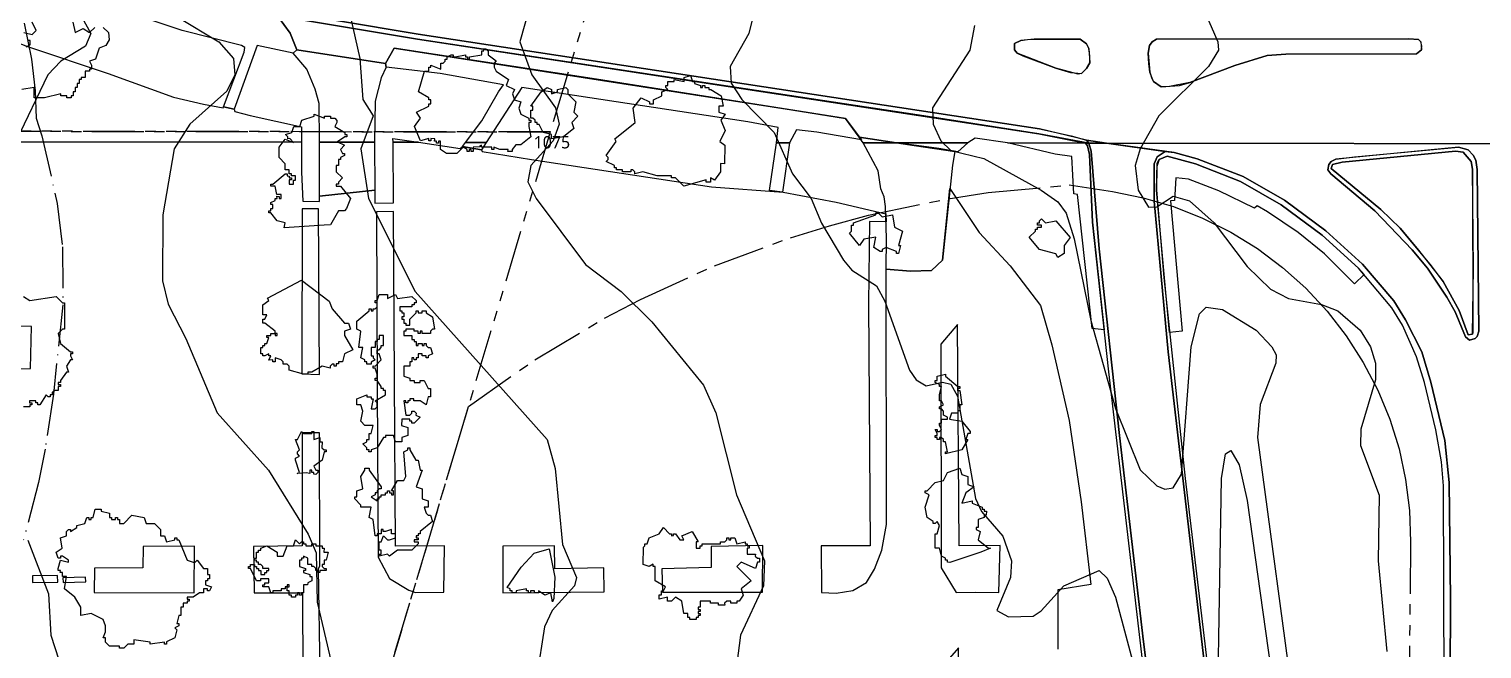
# Model space of a CAD drawing. Header units: metres. Extents: x -550 to 550, y -500 to 950.
# Drawn here: x -35.5 to 142.2, y 300.9 to 376.7 of the extents above; entities that cross this region are included whole.
import ezdxf
from ezdxf.enums import TextEntityAlignment as Align

# ---------------------------------------------------------------- set-up
doc = ezdxf.new("R2010")
doc.units = ezdxf.units.M
doc.header["$LTSCALE"] = 2
doc.linetypes.add('DASHDOT', pattern=[3.556, 2.54, -0.508, 0, -0.508])
doc.linetypes.add('PHANTOM', pattern=[6.35, 3.175, -0.635, 0.635, -0.635, 0.635, -0.635])
for name, color, linetype in [('SITE-PARKING', 250, 'CONTINUOUS'), ('SITE-PATH', 84, 'CONTINUOUS'), ('SITE-PROPERTY', 7, 'PHANTOM'), ('SITE-ROAD-CURB', 7, 'CONTINUOUS'), ('SITE-ROAD-GRAVEL', 32, 'CONTINUOUS'), ('SITE-ROAD-PAVED', 7, 'CONTINUOUS'), ('SITE-SETBACK-WATER', 1, 'DASHDOT'), ('SITE-TREE-CANOPY', 94, 'CONTINUOUS'), ('TEXT-CONTOUR', 8, 'CONTINUOUS'), ('TOPO-CONTOUR-MAJOR', 8, 'CONTINUOUS'), ('TOPO-CONTOUR-MINOR', 9, 'CONTINUOUS')]:
    doc.layers.add(name, color=color, linetype=linetype)
doc.styles.add('OpenSans', font='OpenSans-Regular.ttf')

msp = doc.modelspace()

# ---------------------------------------------------------------- linework, layer by layer
at = {"layer": 'SITE-PARKING'}
for points in [[(8.19, 372.07), (7.58, 370.75), (6.83, 367.91), (6.76, 362.88), (0.06, 362.89), (0, 367.62), (-0.47, 369.37), (-1.5, 371.8), (-3.19, 373.76), (-2.72, 374.19), (8.12, 372.51)], [(6.76, 362.88), (6.8, 357.01), (0.05, 356.28), (0.06, 362.89)], [(66.54, 362.81), (66.05, 363.52), (70.6, 362.81)], [(72.76, 362.49), (77.74, 361.76), (77.44, 360.09), (76.22, 348.45), (74.89, 347.21), (72.32, 347.1), (69.36, 347.34), (69.4, 351.17), (69.28, 355.04), (69.1, 356.21), (68.7, 357.18), (68.35, 359.37), (66.54, 362.81), (70.6, 362.81)]]:
    msp.add_lwpolyline(points, close=True, dxfattribs=at)
at = {"layer": 'SITE-PATH'}
msp.add_lwpolyline([(-5.11, 378.33), (-3.54, 376.23), (-2.72, 374.19), (-3.19, 373.76), (-7.58, 374.73), (-10.4, 366.91), (-11.69, 367.22), (-9.18, 373.9), (-9.09, 374.47), (-9.5, 374.73), (-16.76, 376.53), (-21.14, 378.02)], dxfattribs=at)
for points in [[(55.95, 362.81), (56.13, 364.67), (52.42, 365.39), (24.79, 369.57), (20.43, 362.86), (17.91, 362.86), (19.89, 365.49), (21.92, 369.04), (22.54, 369.89), (14.78, 371.3), (8.19, 372.07), (8.12, 372.51), (9.19, 374.38), (57.78, 366.84), (64.36, 365.77), (66.31, 363.16), (60.86, 364.12), (58.38, 364.38), (57.53, 362.81)], [(20.43, 362.86), (19.86, 361.95), (17.53, 362.36), (17.91, 362.86)], [(57.53, 362.81), (56.67, 356.78), (55.07, 356.96), (55.95, 362.81)]]:
    msp.add_lwpolyline(points, close=True, dxfattribs=at)
at = {"layer": 'SITE-PROPERTY'}
for points in [[(-98.3, 383.72), (34.09, 383.62), (28.27, 364.14), (-550, 364.89), (-550, 384.09)], [(-91.29, 364.29), (28.27, 364.14), (-149.92, -232.31), (-283.98, -308.65), (-550, -309.07), (-550, 364.89)], [(-91.29, 364.29), (28.27, 364.14), (-149.92, -232.31), (-283.98, -308.65), (-550, -309.07), (-550, 364.89)]]:
    msp.add_lwpolyline(points, close=True, dxfattribs=at)
msp.add_lwpolyline([(-1.63, 263.96), (18.26, 330.57), (26.38, 336.27), (34.91, 341.35), (39.31, 343.66), (48.34, 347.77), (57.66, 351.21), (62.41, 352.66), (67.2, 353.95), (76.93, 355.98), (81.84, 356.72), (91.73, 357.66), (97.02, 356.85), (100.79, 356.1), (104.47, 355.02), (108.05, 353.61), (111.48, 351.9), (114.74, 349.88), (117.81, 347.58), (120.67, 345.02), (123.28, 342.22), (125.62, 339.19), (127.7, 335.96), (129.47, 332.56), (130.93, 329.02), (132.07, 325.37), (132.88, 321.62), (133.36, 317.83), (133.48, 314), (132.97, 263.71)], dxfattribs=at)
at = {"layer": 'SITE-ROAD-CURB'}
for points in [[(-8.11, 379.47), (12.1, 376.1), (88.1, 364.52), (91.98, 363.68), (93.84, 363.13), (94.15, 362.78), (88, 363.91), (74.5, 366.03), (12.01, 375.5), (-5.11, 378.33)], [(112.79, 169.24), (110.61, 203.74), (109.04, 224.43), (105.03, 262.52), (96.56, 334.8), (94.59, 353.1), (94.2, 361.39), (93.98, 362.43), (93.74, 362.78), (94.15, 362.78), (94.42, 361.8), (95.39, 349.86), (97.9, 327.01), (100.8, 301.8), (104.25, 274.43), (106.9, 249.51), (109.3, 224.12), (111.84, 191.73)], [(113.05, 257.94), (103.82, 337.26), (102.11, 355.69), (102.11, 360.25), (102.49, 361.1), (103.47, 361.73), (104.57, 361.62), (107.37, 360.87), (112.99, 358.71), (118.05, 355.78), (123.1, 352.03), (127.61, 347.96), (131.42, 343.48), (132.85, 341.17), (134.86, 337.24), (135.96, 333.54), (137.67, 326.41), (138.21, 321.28), (138.35, 307), (138.21, 268.59)], [(137.68, 271.47), (137.5, 320.87), (137.25, 323.8), (136.58, 327.71), (135.17, 333.49), (134.21, 336.62), (132.5, 340.5), (131.18, 342.65), (127.12, 347.49), (122.67, 351.5), (117.67, 355.23), (112.7, 358.1), (107.16, 360.22), (103.71, 361.17), (102.73, 360.77), (102.44, 359.93), (102.4, 357.04), (103.3, 346.33), (105.91, 321.77), (110.18, 285.76)]]:
    msp.add_lwpolyline(points, dxfattribs=at)
for points in [[(84.2, 362.79), (80.24, 363.39), (79.32, 362.8), (70.6, 362.81), (66.05, 363.52), (64.36, 365.77), (33.93, 370.6), (9.19, 374.38), (8.12, 372.51), (-2.72, 374.19), (-3.54, 376.23), (-5.11, 378.33), (12.01, 375.5), (88, 363.91), (93.74, 362.78)], [(92.82, 371.22), (90.09, 371.94), (85.36, 373.76), (85.05, 374.18), (85.05, 374.97), (85.81, 375.33), (86.63, 375.44), (93.09, 375.48), (93.85, 374.91), (94.14, 374.34), (94.24, 372.6), (93.84, 371.88), (93.24, 371.29)], [(134.43, 375.44), (134.75, 375.17), (134.81, 374.19), (134.19, 373.71), (118.23, 373.67), (115.96, 373.47), (111.99, 372.26), (106.49, 370.17), (103.99, 369.68), (102.97, 369.67), (102.04, 370.29), (101.59, 371.44), (101.46, 372.5), (101.39, 373.78), (101.56, 374.7), (101.89, 375.17), (102.41, 375.48), (133.26, 375.54)], [(78.13, 361.7), (75.78, 362.12), (70.6, 362.81), (79.32, 362.8)], [(94.59, 353.1), (96.01, 339.95), (94.53, 340.11), (92.73, 356.49), (92.31, 356.57), (92.05, 361.13), (90.03, 361.41), (84.2, 362.79), (93.74, 362.78), (93.98, 362.43), (94.2, 361.39)], [(112.7, 358.1), (117.67, 355.23), (122.67, 351.5), (127.12, 347.49), (127.8, 346.69), (126.64, 345.58), (122.97, 349.22), (119.72, 351.83), (116, 354.36), (114.73, 355.1), (114.38, 354.82), (110.04, 356.94), (106.31, 358.38), (104.78, 358.54), (104.61, 355.74), (104.11, 355.73), (105.56, 339.78), (103.99, 339.61), (102.4, 357.04), (102.48, 360.31), (102.73, 360.77), (103.71, 361.17), (107.16, 360.22)], [(141.12, 361.31), (141.48, 360.68), (141.63, 359.53), (141.82, 339.76), (141.61, 339.11), (141.4, 338.9), (140.69, 338.68), (140.18, 339.1), (138.94, 342.16), (137.93, 343.93), (135.54, 347.48), (133.66, 349.74), (129.11, 354.49), (123.72, 359.01), (123.35, 359.5), (123.5, 360.15), (123.78, 360.51), (124.35, 360.8), (126.63, 361.11), (139.33, 362.29), (140.54, 361.95)], [(140.54, 339.32), (139.44, 342.31), (137.48, 345.86), (136.04, 347.77), (132.21, 352.38), (129.83, 354.64), (123.78, 359.66), (123.92, 360.16), (125.13, 360.44), (138.97, 361.79), (139.9, 361.66), (140.91, 360.52), (141.06, 359.6), (141.11, 339.61), (141.04, 339.39)], [(141.04, 339.39), (141.18, 347.46), (141.06, 359.6), (140.91, 360.52), (139.9, 361.66), (138.97, 361.79), (125.13, 360.44), (123.92, 360.16), (123.78, 359.66), (129.83, 354.64), (132.21, 352.38), (134.3, 349.9), (137.48, 345.86), (139.44, 342.31), (140.54, 339.32)]]:
    msp.add_lwpolyline(points, close=True, dxfattribs=at)
at = {"layer": 'SITE-ROAD-GRAVEL'}
for points in [[(-10.4, 366.91), (-10.32, 366.66), (-8.44, 366.14), (-2.17, 364.78), (-2.17, 362.89), (-40.51, 362.93), (-40.53, 376.42), (-35.54, 374.55), (-25.8, 371.3), (-17.8, 368.4), (-14.16, 367.52), (-11.76, 367.09), (-11.69, 367.22)], [(9.04, 362.88), (9.02, 363.35), (12.13, 362.87)], [(0.04, 334.46), (-0.08, 354.72), (-2.09, 354.73), (-2.11, 334.56)], [(7.1, 332.6), (7.2, 312.13), (8.6, 309.55), (10.97, 308.1), (11.78, 307.83), (15.26, 307.84), (15.31, 313.51), (9.32, 313.49), (9.09, 354.4), (7, 354.38)], [(80.28, 307.85), (83.13, 307.81), (83.27, 313.55), (78.28, 313.54), (78.07, 340.59), (76.03, 338.17), (76.08, 310.82), (77.91, 307.8)], [(-0.07, 310.74), (0.09, 311.04), (0.03, 327.34), (-2.08, 327.36), (-2.08, 313.54), (-8.02, 313.43), (-7.94, 307.76), (-2.02, 307.76), (-1.92, 277), (-2.07, 271.44), (-7.96, 271.41), (-7.96, 268.78), (-7.87, 265.72), (-2.04, 265.67), (-1.9, 217.95), (-1.75, 216.35), (-1.21, 217.02), (0.21, 219.84), (0.07, 248.78), (0.12, 297.95)], [(-15.23, 313.47), (-21.53, 313.43), (-21.56, 310.84), (-27.48, 310.8), (-27.51, 307.82), (-15.29, 307.76)], [(34.83, 310.83), (28.81, 310.72), (28.8, 313.54), (22.47, 313.5), (22.48, 307.77), (34.87, 307.89)], [(47.93, 313.45), (47.96, 310.87), (41.92, 310.71), (41.98, 307.84), (54.23, 307.85), (54.28, 313.56)], [(-31.99, 309.88), (-35.05, 309.85), (-35.05, 309.06), (-31.98, 309.09)], [(-28.57, 309.7), (-31.34, 309.6), (-31.32, 309.04), (-28.55, 309.13)], [(77.11, 299.78), (76.22, 298.2), (76.33, 253.35), (76.62, 220.24), (77.69, 217.77), (78.47, 216.82), (78.53, 249.59), (83.52, 249.68), (83.52, 255.32), (78.46, 255.31), (78.21, 301.06)]]:
    msp.add_lwpolyline(points, close=True, dxfattribs=at)
for points in [[(-40.51, 362.93), (-2.17, 362.89), (-2.15, 359.21), (-2, 355.66), (0.05, 355.64), (0.05, 356.28), (6.8, 357.01), (6.82, 355.43), (9.1, 355.46), (9.04, 362.88), (12.13, 362.87), (17.25, 362.1), (17.53, 362.36), (19.86, 361.95), (19.95, 361.73), (25.95, 360.75), (47.99, 357.44), (56.75, 356.77), (63.23, 355.57), (69.29, 354.13), (69.33, 353.15), (67.3, 353.2), (67.18, 343.14), (67.38, 313.54), (61.39, 313.51), (61.42, 307.83), (63.21, 307.72), (65.28, 308.05), (66.94, 309.05), (67.91, 310.68), (68.82, 313), (69.39, 316.13), (69.36, 347.34), (72.32, 347.1), (74.89, 347.21), (76.22, 348.45), (77.15, 357.23), (80.7, 351.86), (84.5, 347.76), (88.24, 342.93), (89.61, 338.09), (91.74, 328.84), (93.19, 318.91), (94.39, 308.8), (90.35, 308.13), (90.35, 300.89)], [(-40.3, 335.15), (-35.29, 335.21), (-35.2, 340.33), (-40.2, 340.4)]]:
    msp.add_lwpolyline(points, dxfattribs=at)
at = {"layer": 'SITE-ROAD-PAVED'}
for points in [[(157.14, 531.16), (156.85, 362.7), (96.28, 362.77), (93.84, 363.13), (88.1, 364.52), (12.1, 376.1), (-8.11, 379.47)], [(111.84, 191.73), (109.3, 224.12), (106.9, 249.51), (104.25, 274.43), (100.8, 301.8), (97.9, 327.01), (95.39, 349.86), (94.42, 361.8), (94.15, 362.78), (96.28, 362.77), (103.47, 361.73), (102.49, 361.1), (102.11, 360.25), (102.11, 355.69), (103.82, 337.26), (113.05, 257.94), (114.96, 239.61), (118.1, 203.15), (119.95, 171.58)], [(134.86, 190.52), (136.92, 223.39), (137.76, 247.89), (138.21, 268.59), (138.35, 307), (138.21, 321.28), (137.67, 326.41), (135.96, 333.54), (134.86, 337.24), (132.85, 341.17), (131.42, 343.48), (127.61, 347.96), (123.1, 352.03), (118.05, 355.78), (112.99, 358.71), (107.37, 360.87), (104.57, 361.62), (96.28, 362.77), (156.85, 362.7)]]:
    msp.add_lwpolyline(points, dxfattribs=at)
for points in [[(93.09, 375.48), (87.46, 375.48), (85.81, 375.33), (85.05, 374.97), (85.05, 374.18), (85.36, 373.76), (86.04, 373.43), (90.09, 371.94), (91.9, 371.39), (93.24, 371.29), (93.84, 371.88), (94.24, 372.6), (94.27, 373.45), (94.14, 374.34), (93.85, 374.91)], [(111.39, 375.48), (102.41, 375.48), (101.89, 375.17), (101.56, 374.7), (101.39, 373.78), (101.59, 371.44), (101.82, 370.69), (102.04, 370.29), (102.97, 369.67), (105.23, 369.83), (106.49, 370.17), (111.99, 372.26), (115.96, 373.47), (118.23, 373.67), (134.19, 373.71), (134.81, 374.19), (134.86, 374.66), (134.75, 375.17), (134.43, 375.44), (133.26, 375.54)], [(94.15, 362.78), (93.84, 363.13), (96.28, 362.77)], [(141.63, 359.53), (141.48, 360.68), (141.12, 361.31), (140.54, 361.95), (139.33, 362.29), (124.35, 360.8), (123.78, 360.51), (123.5, 360.15), (123.35, 359.5), (123.72, 359.01), (129.11, 354.49), (133.66, 349.74), (135.54, 347.48), (137.93, 343.93), (138.94, 342.16), (140.18, 339.1), (140.69, 338.68), (141.4, 338.9), (141.61, 339.11), (141.82, 339.76)]]:
    msp.add_lwpolyline(points, close=True, dxfattribs=at)
at = {"layer": 'SITE-SETBACK-WATER'}
msp.add_lwpolyline([(-36.07, 377.43), (-35.2, 373.05), (-34.75, 369.16), (-34.62, 365.84), (-33.91, 363.67), (-32.04, 355.4), (-31.38, 350.1), (-31.36, 343), (-32.51, 332.06), (-33.52, 325.36), (-34.32, 321.29), (-36.15, 314.25)], dxfattribs=at)
at = {"layer": 'SITE-TREE-CANOPY'}
for points in [[(-26.43, 376.92), (-25.77, 376.3), (-25.67, 375.39), (-26.1, 374.71), (-26.9, 374.4), (-27.35, 373.06), (-28.1, 372.81), (-27.85, 372.31), (-27.85, 371.81), (-28.1, 371.81), (-28.1, 371.56), (-28.6, 371.56), (-28.6, 370.81), (-29.1, 370.81), (-29.1, 370.56), (-29.35, 370.56), (-29.35, 370.06), (-29.6, 370.06), (-29.6, 369.56), (-29.85, 369.56), (-29.85, 369.06), (-30.1, 369.06), (-30.1, 368.56), (-30.35, 368.56), (-30.35, 368.31), (-30.85, 368.31), (-30.85, 368.56), (-31.6, 368.56), (-31.61, 368.81), (-33.6, 368.31), (-34.85, 368.31), (-34.85, 369.56), (-36.35, 369.31)], [(-36.1, 376.31), (-35.1, 376.06), (-34.6, 376.56), (-35.11, 377.56)], [(-30.11, 377.56), (-29.85, 376.31), (-28.85, 376.81), (-28.09, 376.31), (-27.43, 376.92)], [(-35.85, 374.56), (-35.35, 374.81), (-35.35, 375.32), (-35.6, 375.32)], [(-36.15, 344.01), (-35.4, 343.51), (-32.15, 344.01), (-31.4, 343.26), (-31.15, 343.26), (-31.15, 340.01), (-31.4, 340.01), (-31.9, 339.51), (-31.65, 338.26), (-30.4, 337.25), (-30.15, 337.27), (-30.15, 337.01), (-30.4, 337.01), (-30.41, 336.77), (-30.15, 336.26), (-30.4, 336.26), (-30.91, 335.51), (-30.65, 334.76), (-30.9, 334.76), (-31.65, 333.76), (-31.65, 333.51), (-31.91, 333.51), (-31.91, 333.26), (-31.65, 333.26), (-31.65, 333.01), (-31.9, 333.01), (-31.9, 332.51), (-32.41, 332.51), (-32.65, 332.26), (-32.65, 332.01), (-32.9, 332.01), (-32.9, 331.76), (-33.15, 331.76), (-33.4, 332.01), (-34.15, 330.76), (-34.4, 330.76), (-34.4, 331.01), (-34.65, 331.01), (-34.65, 331.26), (-35.41, 331.27), (-35.41, 331.01), (-35.15, 331.01), (-35.15, 330.76), (-35.4, 330.77), (-35.4, 330.51), (-36.15, 330.51)]]:
    msp.add_lwpolyline(points, dxfattribs=at)
for points in [[(21.65, 372.82), (21.4, 372.56), (21.39, 372.06), (21.65, 371.56), (23.15, 370.56), (22.89, 369.81), (23.9, 369.31), (23.64, 368.81), (23.9, 368.06), (24.65, 367.81), (24.4, 367.06), (24.65, 366.32), (25.65, 365.81), (25.65, 365.56), (25.89, 365.56), (25.89, 365.31), (25.65, 365.31), (25.65, 364.81), (25.9, 363.55), (24.65, 362.56), (24.06, 362.56), (23.6, 362.01), (23.6, 361.76), (23.09, 361.76), (23.1, 362.01), (22.1, 362.01), (21.35, 362.26), (21.35, 362.01), (21.1, 362.01), (21.1, 362.26), (19.85, 362.26), (19.84, 362.51), (19.65, 362.46), (19.65, 362.31), (18.85, 362.26), (18.85, 361.76), (18.6, 361.76), (18.6, 362.01), (18.35, 362.01), (18.35, 361.76), (18.09, 361.76), (18.1, 362.01), (17.6, 362.26), (16.84, 361.51), (15.59, 361.51), (14.85, 362.01), (14.85, 363.01), (14.6, 363.01), (14.6, 362.76), (14.35, 362.76), (14.35, 363.01), (14.1, 363.01), (14.15, 363.31), (13.64, 363.32), (13.64, 363.06), (13.4, 363.06), (13.4, 363.32), (12.39, 363.06), (11.65, 364.81), (12.4, 365.81), (11.9, 366.57), (13.4, 367.31), (13.4, 367.56), (13.65, 367.56), (13.65, 368.06), (13.4, 368.07), (13.4, 368.31), (12.15, 369.06), (12.9, 371.56), (13.4, 371.56), (13.4, 372.06), (13.65, 372.06), (13.65, 372.31), (14.9, 371.81), (14.9, 372.56), (15.15, 372.56), (15.4, 372.81), (15.4, 373.06), (15.65, 373.06), (15.65, 373.31), (16.14, 373.56), (16.4, 373.56), (16.4, 373.31), (16.65, 373.31), (17.9, 373.57), (17.9, 373.31), (18.15, 373.31), (18.14, 373.06), (18.4, 373.06), (18.4, 373.31), (19.9, 373.56), (19.89, 374.06), (20.15, 374.06), (20.15, 374.31), (20.4, 374.31), (20.65, 374.06), (20.65, 373.56)], [(45.65, 370.31), (45.9, 370.31), (45.9, 370.06), (46.65, 369.81), (46.65, 369.56), (46.9, 369.56), (46.9, 369.81), (47.15, 369.81), (47.15, 369.56), (47.65, 369.56), (47.65, 369.31), (47.9, 369.31), (49.15, 368.56), (49.4, 367.31), (48.89, 367.31), (48.9, 366.56), (49.64, 366.3), (49.14, 365.56), (49.65, 364.31), (49.02, 362.97), (49.6, 362.51), (49.59, 360.26), (49.1, 360.27), (49.09, 359.26), (48.35, 358.26), (47.85, 358.51), (47.85, 358.01), (47.34, 358.01), (47.34, 358.27), (44.6, 357.51), (43.6, 358.51), (43.1, 358.52), (43.1, 358.76), (41.35, 358.76), (39.6, 359.27), (38.6, 359.01), (38.6, 359.26), (38.35, 359.51), (38.1, 359.51), (38.1, 359.26), (37.1, 359.26), (37.1, 359.51), (36.35, 359.51), (36.35, 359.76), (36.1, 359.76), (36.1, 360.02), (35.1, 360.51), (35.35, 360.76), (35.35, 361.01), (35.1, 361.26), (36.32, 362.97), (36.15, 363.31), (38.65, 365.31), (38.4, 367.06), (39.39, 368.31), (40.4, 367.81), (40.4, 367.56), (40.9, 367.56), (40.9, 368.06), (41.9, 368.56), (41.9, 369.06), (42.65, 369.31), (42.39, 369.56), (42.4, 369.81), (42.65, 369.81), (42.65, 370.31), (43.4, 370.31), (43.4, 370.56), (44.65, 370.32), (44.65, 370.81), (45.4, 371.06)], [(31.4, 367.81), (31.15, 366.56), (31.65, 366.06), (30.9, 365.31), (31.15, 364.56), (29.89, 363.56), (28.4, 363.31), (28.4, 363.81), (27.4, 364.06), (26.9, 365.06), (26.65, 365.06), (26.65, 365.31), (26.4, 365.31), (26.4, 365.56), (26.15, 365.81), (25.89, 365.81), (25.9, 366.81), (26.15, 366.81), (26.15, 367.31), (25.9, 367.31), (27.15, 369.06), (27.9, 369.56), (28.4, 369.31), (28.4, 368.81), (29.15, 369.06), (29.15, 369.31), (30.15, 369.56), (30.4, 369.31), (30.4, 368.81)], [(0.6, 352.76), (-4.27, 352.43), (-4.16, 353.02), (-5.15, 353.26), (-5.9, 354.26), (-6.16, 354.26), (-6.16, 354.51), (-5.9, 354.51), (-5.9, 354.76), (-5.65, 354.76), (-5.66, 355.26), (-5.9, 355.27), (-5.9, 355.51), (-5.4, 355.76), (-5.4, 356.01), (-5.15, 356.01), (-5.16, 356.27), (-4.9, 356.26), (-4.9, 356.01), (-4.65, 356.01), (-4.65, 356.51), (-5.16, 356.51), (-5.4, 357.51), (-5.91, 357.51), (-5.91, 357.76), (-5.65, 357.76), (-4.15, 359.01), (-3.9, 359.01), (-3.9, 358.76), (-3.65, 358.75), (-3.65, 358.51), (-3.4, 358.51), (-3.4, 358.27), (-3.65, 358.27), (-3.65, 357.76), (-3.15, 357.76), (-3.15, 358.26), (-2.9, 358.26), (-2.91, 358.77), (-3.4, 358.77), (-3.4, 359.01), (-3.65, 359.01), (-3.66, 359.51), (-4.15, 359.51), (-4.15, 360.26), (-4.9, 361.01), (-4.9, 362.26), (-4.15, 363.26), (-3.15, 362.86), (-3.6, 363.32), (-3.85, 363.3), (-3.85, 363.56), (-4.1, 363.81), (-3.35, 364.06), (-3.1, 364.81), (-2.35, 364.82), (-2.1, 365.56), (-0.6, 366.06), (-0.6, 366.31), (0.65, 365.81), (0.65, 366.06), (1.39, 366.06), (1.39, 365.81), (1.9, 365.81), (2.15, 365.55), (2.15, 365.31), (1.9, 364.81), (3.15, 364.06), (3.15, 363.81), (3.4, 363.81), (3.4, 363.56), (3.15, 363.56), (2.26, 362.93), (3.1, 362.51), (2.6, 362.01), (2.85, 361.51), (3.1, 361.5), (3.09, 361.26), (2.6, 361), (2.6, 360.76), (2.35, 360.76), (2.35, 360.02), (2.1, 360.02), (2.1, 359.26), (2.85, 358.51), (2.35, 358.01), (2.35, 357.76), (2.1, 357.76), (2.1, 357.51), (2.6, 357.51), (3.85, 356.01), (3.35, 354.76), (3.1, 354.51), (2.35, 354.51), (1.37, 352.8)], [(68.85, 353.77), (70.1, 354.01), (70.35, 352.51), (71.35, 352.02), (70.84, 350.26), (71.1, 350.26), (70.85, 349.26), (70.6, 349.26), (70.6, 349.51), (69.35, 350), (68.85, 349.76), (68.85, 349.51), (68.6, 349.51), (67.85, 350.01), (68.1, 351.26), (66.6, 351.01), (66.1, 350.27), (64.85, 351.76), (65.1, 352.01), (65.1, 352.76), (65.35, 352.76), (65.35, 353.01), (68.1, 354.01), (68.1, 354.26), (68.35, 354.26)], [(88.85, 353.01), (90.1, 353.26), (91.85, 351.25), (91.1, 350.25), (91.1, 349.26), (90.35, 348.77), (90.1, 349.25), (88.1, 349.76), (86.85, 351.26), (87.59, 352.01), (87.6, 352.26), (87.85, 352.26), (87.85, 352.51), (88.35, 352.51), (88.35, 352.76), (87.85, 352.76), (87.85, 353.01), (88.09, 353.01), (88.09, 353.26), (88.35, 353.51)], [(-5.4, 339.76), (-6.65, 340.76), (-6.9, 340.76), (-6.9, 341.26), (-6.65, 341.26), (-6.4, 341.76), (-6.9, 341.76), (-6.9, 343.01), (-6.16, 343.51), (-6.3, 343.81), (-2.17, 346.03), (1.22, 343.45), (1.58, 342.5), (3.1, 340.76), (3.59, 340.76), (3.85, 340.01), (3.09, 339.76), (3.1, 339.26), (4.1, 337.51), (3.1, 337.01), (2.85, 336.01), (2.35, 336.01), (2.35, 335.77), (2.1, 335.77), (2.1, 335.51), (1.85, 335.51), (1.85, 335.75), (1.6, 335.76), (1.35, 335.51), (1.35, 335.26), (0.35, 335.51), (-0.9, 334.76), (-1.4, 334.76), (-1.4, 334.51), (-1.9, 334.51), (-3.65, 335.01), (-3.65, 335.51), (-3.9, 335.76), (-4.4, 335.76), (-4.4, 336.01), (-4.66, 336.26), (-5.4, 336.51), (-5.4, 336.01), (-5.65, 336.01), (-5.65, 336.27), (-6.15, 336.25), (-5.9, 336.76), (-6.15, 336.76), (-6.15, 337.01), (-6.65, 336.76), (-6.9, 336.76), (-6.9, 337.01), (-7.15, 337.01), (-7.15, 337.76), (-6.9, 337.76), (-6.9, 338.01), (-6.65, 338.01), (-6.65, 338.26), (-6.4, 338.26), (-6.15, 339.01), (-6.4, 339.01), (-6.4, 339.26), (-5.9, 339.26), (-5.9, 339.51), (-5.4, 339.51)], [(7.1, 334.01), (7.1, 334.51), (6.85, 335.26), (6.6, 335.26), (6.6, 335.52), (6.85, 335.51), (7.6, 336.26), (7.35, 337), (7.1, 337.01), (7.09, 337.51), (7.35, 337.51), (7.6, 337.76), (7.6, 338.01), (7.85, 338.01), (7.85, 339.26), (7.35, 339.26), (7.35, 338.76), (7.1, 338.76), (7.1, 338.51), (6.85, 338.51), (6.85, 337.76), (6.35, 337.76), (6.35, 336.76), (6.59, 336.76), (6.59, 336.51), (6.85, 336.26), (6.35, 336), (6.35, 335.76), (5.85, 335.76), (5.85, 336.01), (5.6, 336.01), (5.6, 336.26), (5.1, 336.51), (5.35, 337.76), (4.85, 337.76), (5.1, 339.76), (4.6, 340.01), (4.6, 341.01), (6.1, 342.26), (6.1, 342.51), (6.35, 342.51), (6.35, 342.26), (6.6, 342.26), (6.6, 342.51), (6.85, 342.51), (7.09, 342.76), (7.09, 343.26), (6.85, 343.26), (6.85, 343.51), (7.1, 343.51), (7.35, 344.26), (8.35, 344.26), (8.35, 343.76), (9.35, 344.25), (9.6, 343.76), (11.34, 344.01), (11.85, 343.51), (11.85, 343.26), (11.6, 343.26), (11.6, 343.01), (11.35, 343.01), (11.35, 342.76), (9.85, 342.76), (9.85, 342.26), (10.1, 342.26), (10.1, 342.01), (10.34, 342.01), (10.35, 341.51), (10.1, 341.51), (10.1, 341.26), (10.35, 341.26), (10.35, 340.76), (10.6, 340.76), (10.6, 340.52), (11.1, 340.51), (11.1, 341.26), (11.85, 342.02), (11.85, 342.26), (12.1, 342.26), (12.1, 342.02), (12.6, 342.01), (12.6, 342.26), (13.1, 342.26), (13.1, 342.01), (13.85, 341.51), (14.1, 340.01), (13.85, 340.01), (13.6, 339.76), (13.6, 339.51), (12.6, 339.51), (12.6, 339.76), (12.35, 339.76), (12.35, 339.51), (12.1, 339.51), (12.1, 339.76), (11.6, 339.76), (11.6, 340.01), (10.59, 340.01), (10.59, 339.76), (10.35, 339.76), (10.35, 339.26), (11.35, 339.26), (11.34, 338.76), (11.6, 338.76), (11.6, 338.51), (11.85, 338.51), (11.85, 338.01), (12.09, 338.01), (12.1, 338.26), (12.6, 338.25), (12.6, 338.01), (12.85, 338.01), (12.85, 338.27), (13.1, 338.27), (13.1, 338.01), (13.34, 337.76), (13.6, 337.76), (13.85, 337.01), (13.35, 336.76), (13.35, 336.51), (13.1, 336.51), (13.1, 336.76), (12.6, 336.76), (12.6, 337.01), (12.1, 337.01), (12.1, 336.51), (11.85, 336.51), (11.85, 336.26), (11.6, 336.26), (11.59, 336.51), (11.35, 336.51), (11.35, 336.01), (11.1, 336.01), (11.09, 335.51), (10.35, 335.51), (10.35, 334.26), (11.1, 334.01), (11.1, 333.76), (11.6, 333.76), (11.6, 333.51), (12.35, 333.51), (12.35, 333.76), (12.85, 333.76), (13.34, 332.76), (13.6, 332.76), (13.6, 331.76), (13.35, 331.76), (13.1, 330.76), (12.35, 331.26), (11.59, 331.26), (11.59, 331.52), (11.1, 331.5), (11.1, 331.26), (10.85, 331.26), (10.85, 331.02), (10.6, 331), (10.6, 331.26), (10.34, 331.26), (10.6, 329.51), (11.1, 329.51), (11.35, 329.76), (11.35, 330.01), (11.6, 330.01), (11.85, 329.76), (11.84, 329.51), (12.35, 329.26), (11.6, 328.51), (11.35, 328.51), (11.35, 328.76), (11.1, 328.76), (11.1, 329.01), (10.1, 329.01), (10.09, 328.26), (10.85, 328.01), (10.84, 327.01), (10.1, 326.76), (10.1, 326.26), (9.35, 326.26), (9.1, 327.01), (8.1, 327.01), (8.1, 326.76), (7.85, 326.76), (7.1, 325.51), (6.35, 325.26), (6.35, 325.01), (6.09, 325.02), (6.1, 325.26), (5.85, 325.26), (5.85, 325.5), (5.34, 326.01), (5.85, 326.26), (5.85, 326.51), (6.1, 326.51), (6.1, 327.26), (6.35, 327.26), (6.6, 328.26), (5.6, 328.26), (5.1, 328.77), (5.35, 330.01), (5.1, 330.76), (4.6, 330.76), (4.6, 331.51), (5.84, 332.01), (5.85, 331.76), (6.35, 331.76), (6.35, 331.51), (6.6, 331.51), (6.35, 330.27), (6.85, 330.26), (7.1, 330.51), (7.1, 331.01), (6.85, 331.27), (8.1, 332.01), (8.1, 332.51), (7.85, 332.51), (7.85, 332.75), (7.6, 332.76), (7.6, 333.01), (7.1, 333.76), (6.85, 333.76), (6.85, 334.01)], [(-5.4, 339.26), (-5.15, 339.26), (-5.15, 339.51), (-5.4, 339.51)], [(78.1, 333.01), (78.35, 333.01), (78.35, 332.76), (78.1, 332.76), (78.1, 332.51), (78.35, 332.51), (78.6, 330.76), (78.35, 330.76), (78.35, 330.02), (78.1, 330.02), (78.1, 329.76), (77.35, 329.76), (77.09, 329.02), (78.6, 328.76), (79.6, 327.51), (79.6, 327.25), (79.35, 327.26), (79.1, 326.51), (79.35, 326.51), (78.6, 325.26), (76.6, 324.76), (76.6, 325.01), (76.85, 325.01), (76.6, 326.26), (76.35, 326.26), (76.35, 326.51), (76.09, 326.76), (75.85, 326.76), (75.85, 326.51), (75.6, 326.51), (75.6, 326.76), (75.35, 326.76), (75.35, 327.02), (75.6, 327.02), (75.6, 327.26), (75.34, 327.76), (75.6, 327.76), (75.6, 327.5), (75.85, 327.52), (76.1, 327.76), (75.85, 328.26), (75.85, 328.51), (76.1, 328.51), (76.1, 329.01), (76.85, 329), (76.85, 329.26), (76.35, 329.51), (76.34, 330.01), (76.1, 330.26), (75.85, 330.26), (75.85, 330.51), (76.35, 330.76), (76.1, 331.26), (75.85, 331.26), (75.85, 332.01), (76.1, 333.01), (75.85, 333.01), (75.85, 333.26), (75.35, 333.51), (75.35, 333.76), (75.6, 333.76), (75.6, 334.26), (76.6, 334.51), (76.6, 334.26)], [(-2.41, 322.51), (-2.9, 324.01), (-2.9, 324.26), (-2.4, 324.51), (-2.66, 324.76), (-2.65, 325.02), (-2.4, 325.26), (-2.91, 326.51), (-2.65, 326.51), (-2.15, 327.51), (-1.9, 327.26), (-0.9, 327.26), (-0.9, 327.5), (-0.65, 327.52), (-0.65, 326.51), (0.1, 326.76), (0.1, 326.26), (0.35, 326.26), (0.34, 325.51), (0.6, 325.26), (0.85, 325.26), (0.85, 325.01), (0.6, 325.01), (0.35, 324.01), (-0.66, 323.26), (-0.4, 322.77), (-0.15, 322.77), (-0.15, 322.51), (-0.4, 322.26), (-0.65, 322.27), (-0.65, 322.51), (-0.9, 322.51), (-0.9, 322.76), (-1.16, 322.76), (-1.16, 322.37), (-1.58, 322.47), (-2.69, 322.37)], [(11.84, 324.01), (12.1, 324.01), (12.35, 322.76), (12.59, 322.76), (11.85, 320.76), (12.6, 320.51), (12.6, 319.26), (13.35, 319.01), (13.35, 318.26), (12.85, 318.27), (13.1, 317.51), (13.35, 317.26), (13.6, 317.26), (13.85, 316.51), (12.35, 315.26), (12.35, 315.01), (12.1, 315.01), (12.1, 314.76), (11.85, 314.76), (11.85, 314.51), (12.1, 314.51), (12.1, 314.26), (11.6, 314.26), (11.6, 314.01), (12.1, 314.01), (12.1, 313.76), (11.35, 313.01), (9.6, 313.01), (8.6, 312.26), (8.35, 312.51), (7.35, 312.27), (7.35, 312.51), (7.6, 312.51), (7.6, 313.01), (7.35, 313.01), (7.34, 314.01), (7.6, 314.01), (7.85, 314.76), (8.35, 314.26), (8.59, 314.26), (9.35, 314.51), (9.35, 315.01), (8.85, 315.01), (8.85, 315.51), (8.1, 315.26), (7.84, 315.26), (7.84, 315.51), (7.6, 315.51), (7.6, 315.01), (7.1, 315.01), (7.1, 314.76), (6.85, 314.76), (6.6, 316.76), (6.1, 317.01), (6.35, 318.26), (5.1, 318.26), (5.1, 318.51), (4.35, 319.26), (4.35, 319.51), (4.6, 319.51), (4.6, 320.26), (5.34, 320.51), (5.1, 322.01), (5.6, 322.76), (5.6, 323.01), (6.1, 323.01), (6.1, 322.76), (7.6, 320.76), (7.6, 320.51), (7.35, 320.51), (7.1, 320.26), (7.1, 320.01), (6.85, 320.01), (6.85, 319.76), (6.35, 319.51), (7.1, 319.01), (7.1, 319.26), (7.34, 319.26), (7.34, 319.51), (7.6, 319.51), (7.6, 319.76), (8.1, 319.76), (8.1, 320.01), (8.35, 320.01), (8.35, 320.26), (8.6, 320.26), (8.6, 320.01), (8.85, 320.01), (8.85, 319.76), (9.1, 319.76), (9.1, 320.26), (8.85, 320.26), (9.59, 321.51), (10.35, 321.51), (10.6, 322.01), (10.35, 325.01), (10.85, 325.26), (10.85, 325.51), (11.1, 325.51), (11.1, 325.26)], [(80.91, 312.75), (77.13, 311.47), (76.85, 311.51), (76.85, 311.76), (76.59, 311.76), (76.6, 312.01), (76.1, 312.26), (75.85, 313.25), (75.35, 313.26), (75.35, 315.01), (75.59, 315.01), (75.85, 316.01), (75.6, 316.51), (75.35, 316.26), (75.1, 316.26), (75.1, 316.52), (74.35, 317.01), (74.1, 318.26), (74.6, 319.76), (74.1, 320.01), (74.1, 320.27), (74.34, 320.26), (75.35, 321.26), (76.35, 321.51), (76.85, 322.51), (78.35, 323.01), (78.6, 322.26), (79.35, 322), (79.35, 321.01), (80.1, 320.76), (79.1, 320.01), (78.6, 318.76), (79.85, 319.01), (79.85, 318.76), (81.1, 318.26), (81.1, 318.01), (81.35, 318.01), (81.35, 317.76), (81.6, 317.76), (81.59, 317.26), (81.35, 317.26), (81.35, 317.01), (80.6, 316.76), (80.6, 315.76), (80.35, 315.76), (80.35, 315.51), (80.85, 315.26), (80.6, 314.26), (81.85, 313.26), (82.1, 313.25)], [(-25.65, 317.01), (-25.4, 317.01), (-25.4, 316.76), (-24.91, 316.76), (-24.9, 317.01), (-24.65, 317.01), (-24.65, 316.76), (-24.4, 316.76), (-24.4, 316.26), (-23.9, 316.26), (-22.9, 317.26), (-21.4, 317.01), (-21.15, 316.26), (-20.15, 316.26), (-19.4, 315.52), (-19.4, 314.76), (-18.9, 314.76), (-18.65, 314.01), (-17.65, 314.26), (-17.65, 314.51), (-17.4, 314.51), (-17.4, 314.26), (-17.15, 314.26), (-16.15, 311.76), (-15.4, 311.51), (-15.15, 311.51), (-14.9, 311.76), (-14.15, 310.76), (-13.65, 310.76), (-13.65, 310.01), (-13.4, 310.01), (-13.41, 309.51), (-13.65, 309.51), (-13.65, 309.26), (-13.9, 309.26), (-13.9, 308.76), (-13.15, 308.51), (-13.4, 308.01), (-13.65, 308.01), (-13.65, 308.26), (-14.15, 308.26), (-14.15, 307.76), (-14.65, 307.76), (-15.4, 307.26), (-16.15, 307.26), (-16.15, 307.01), (-15.9, 307.01), (-15.9, 306.76), (-16.15, 306.76), (-16.15, 306.51), (-16.65, 306.51), (-16.65, 306.01), (-16.9, 306.01), (-16.9, 305.01), (-17.15, 305.01), (-17.4, 304.01), (-17.16, 304.01), (-17.16, 303.75), (-17.65, 303.51), (-17.4, 303.25), (-17.65, 302.27), (-18.65, 301.77), (-18.65, 301.51), (-18.9, 301.51), (-18.9, 301.75), (-20.66, 301.51), (-20.66, 301.76), (-22.65, 302.02), (-22.65, 301.52), (-23.4, 301.51), (-23.9, 301.01), (-24.4, 301.01), (-24.4, 301.26), (-25.65, 301.26), (-26.15, 301.76), (-26.15, 302.27), (-26.4, 302.27), (-26.15, 303.01), (-26.15, 303.76), (-26.4, 304.51), (-27.9, 305.26), (-29.16, 305.01), (-29.15, 306.01), (-29.9, 307.26), (-31.15, 308.26), (-30.9, 309.76), (-31.4, 309.76), (-31.4, 310.26), (-31.66, 310.26), (-31.65, 310.52), (-31.9, 310.52), (-31.9, 310.76), (-31.65, 311.76), (-30.65, 311.51), (-30.65, 311.76), (-31.4, 312.26), (-31.65, 312.26), (-31.65, 312.01), (-31.91, 312.01), (-32.15, 312.76), (-31.41, 313.26), (-31.65, 314.51), (-30.9, 314.76), (-30.9, 315.26), (-30.65, 315.51), (-30.41, 315.51), (-30.41, 315.26), (-29.65, 315.76), (-29.65, 316.01), (-28.66, 316.26), (-28.4, 317.01), (-28.15, 317.01), (-28.15, 316.76), (-27.9, 316.76), (-27.9, 317.01), (-27.65, 317.01), (-27.4, 318.01), (-26.65, 318.01), (-26.65, 317.76), (-25.66, 317.52)], [(39.85, 313.51), (39.85, 313.76), (40.1, 313.76), (40.35, 314.51), (41.6, 315.01), (42.1, 315.76), (42.85, 315.01), (43.1, 315.01), (43.1, 314.75), (43.35, 314.77), (43.35, 315.01), (43.59, 315.01), (44.1, 314.26), (44.6, 314.26), (44.35, 314.76), (45.6, 315.26), (46.35, 314.01), (46.1, 314.01), (46.1, 313.26), (46.6, 313.26), (46.6, 313.52), (46.85, 313.52), (46.85, 313.76), (49.1, 313.76), (49.1, 314.01), (49.6, 314.01), (49.85, 314.26), (49.85, 314.51), (50.1, 314.51), (50.1, 314.26), (50.35, 314.26), (50.35, 314.51), (50.85, 314.51), (51.1, 313.77), (52.1, 314.01), (52.1, 313.76), (52.35, 313.76), (52.35, 313.51), (52.6, 313.51), (52.59, 313.26), (52.35, 313.26), (52.35, 312.51), (53.35, 312.51), (53.34, 312.26), (53.6, 312), (53.85, 312.02), (53.85, 311.52), (53.6, 311.52), (53.35, 310.76), (51.6, 311.51), (51.1, 311.01), (52.85, 309.26), (51.6, 308.26), (51.85, 307.51), (51.35, 306.76), (51.1, 306.76), (51.1, 306.51), (50.35, 306.51), (50.35, 306.76), (49.85, 306.76), (49.59, 306.51), (49.6, 306.26), (48.85, 306.26), (48.85, 306.5), (47.85, 306.51), (47.85, 306.76), (46.6, 306.76), (46.6, 306.01), (46.35, 306.01), (46.35, 305.76), (46.59, 305.76), (46.59, 305.51), (46.35, 305.51), (46.35, 305.26), (46.59, 305.26), (46.6, 305.01), (46.35, 305.01), (46.35, 304.76), (46.1, 304.76), (46.09, 304.51), (45.35, 304.51), (45.35, 304.76), (45.1, 304.76), (45.1, 305.26), (44.6, 305.26), (44.35, 306.76), (43.6, 307.26), (43.1, 306.76), (42.6, 306.76), (42.59, 307.26), (41.6, 307.01), (41.6, 307.52), (41.85, 307.52), (41.85, 308.02), (42.1, 308.02), (42.35, 308.52), (41.1, 309.26), (41.1, 311.01), (40.85, 311.01), (40.85, 311.27), (40.35, 311.01), (39.64, 311.24), (39.66, 313.37)], [(-4.15, 308.51), (-4.15, 308.27), (-4.65, 308.27), (-4.65, 308.01), (-5.65, 308.01), (-5.65, 307.76), (-5.9, 307.76), (-6.15, 308.51), (-6.9, 308.51), (-6.9, 308.76), (-6.65, 308.76), (-6.65, 309.01), (-6.15, 309.01), (-6.15, 309.51), (-7.16, 309.51), (-7.16, 309.26), (-7.65, 309.26), (-8.4, 310.76), (-8.65, 310.76), (-8.65, 311.01), (-8.4, 311.01), (-8.4, 311.26), (-7.9, 311.26), (-7.9, 311.01), (-7.65, 311.01), (-7.65, 310.76), (-7.4, 310.76), (-7.4, 310.51), (-7.15, 310.5), (-7.15, 310.02), (-6.65, 310.01), (-6.65, 310.26), (-6.4, 310.26), (-6.4, 310.52), (-6.15, 310.51), (-6.15, 310.76), (-6.9, 310.76), (-6.9, 311.01), (-7.15, 311.26), (-7.4, 311.26), (-7.41, 311.51), (-7.65, 311.51), (-7.65, 311.76), (-7.9, 311.76), (-7.9, 312.01), (-7.65, 312.01), (-7.65, 312.76), (-7.4, 312.76), (-7.4, 313.01), (-7.15, 313.01), (-7.15, 313.26), (-6.4, 313.51), (-5.15, 312.76), (-5.15, 312.26), (-4.4, 312.26), (-3.9, 313.52), (-3.15, 313.51), (-2.9, 314.26), (-2.4, 313.76), (-2.15, 314.01), (-1.9, 314.01), (-1.9, 313.76), (-1.65, 313.76), (-1.65, 313.51), (-0.9, 313.51), (-0.9, 313.76), (-0.4, 313.76), (-0.4, 313.51), (0.35, 313.51), (0.35, 313.26), (0.6, 313.26), (0.59, 312.76), (1.1, 312.76), (0.85, 311.76), (0.6, 311.76), (0.6, 311.26), (0.35, 311.26), (0.35, 311.01), (0.6, 310.76), (0.84, 310.76), (0.84, 310.51), (0.1, 310.51), (0.1, 310.26), (-0.15, 310.26), (-0.15, 310.51), (-0.41, 310.51), (-0.41, 310.76), (-0.65, 311.01), (-0.9, 311.01), (-0.9, 311.26), (-1.4, 311.26), (-1.4, 312.01), (-1.9, 312.26), (-1.9, 312.01), (-2.15, 312.01), (-2.15, 311.76), (-2.41, 311.76), (-2.4, 311.01), (-1.66, 310.76), (-1.66, 310.51), (-1.9, 310.51), (-1.9, 310.26), (-1.15, 310.01), (-1.15, 309.76), (-0.91, 309.76), (-0.9, 309.26), (-1.4, 309.01), (-1.41, 308.76), (-1.9, 308.76), (-1.91, 307.76), (-2.15, 307.76), (-2.15, 307.51), (-2.4, 307.51), (-2.4, 307.76), (-2.65, 307.76), (-2.65, 307.51), (-2.9, 307.51), (-2.9, 307.26), (-3.4, 307.26), (-3.4, 307.51), (-3.65, 307.51), (-3.65, 308.01), (-3.9, 308.01), (-3.91, 308.51)], [(24.72, 310.9), (26.28, 312.63), (28.11, 313.16), (28.81, 309.68), (28.72, 307.08), (28.53, 306.66), (28.35, 307.76), (27.6, 307.51), (26.84, 308.01), (26.85, 307.76), (26.35, 307.76), (26.35, 308.01), (25.85, 308.01), (25.85, 307.76), (25.6, 307.76), (25.59, 308.01), (25.35, 308.01), (25.35, 308.26), (24.1, 308.01), (24.1, 307.76), (23.6, 307.76), (23.6, 308.01), (23.35, 308.01), (23.35, 308.26), (23, 308.43)], [(-3.65, 308.51), (-3.65, 308.77), (-3.91, 308.77), (-3.91, 308.51)]]:
    msp.add_lwpolyline(points, close=True, dxfattribs=at)
at = {"layer": 'TOPO-CONTOUR-MAJOR'}
msp.add_lwpolyline([(25.67, 379.19), (24.54, 375.16), (25.99, 371.13), (28.89, 367.09), (29.35, 365.08), (28.63, 363.06), (25.87, 360.04), (25.54, 358.03), (26.54, 356.01), (32.59, 347.95), (36.94, 344.62), (40.67, 340.9), (47.01, 333.18), (48.52, 329.81), (51.04, 319.76), (54.46, 311.68), (54.36, 308.65), (51.55, 302.61), (48.94, 282.46)], dxfattribs=at)
at = {"layer": 'TOPO-CONTOUR-MINOR'}
for points in [[(105.1, 386.24), (109.92, 375.16), (110.01, 374.15), (108.78, 372.13), (102.7, 366.09), (100.42, 362.09), (99.79, 360.04), (100.16, 357.02), (101.42, 354.94), (102.43, 354.98), (104.45, 356.27), (106.46, 355.72), (109.48, 353.04), (113.51, 347.68), (116.33, 344.93), (118.55, 343.77), (122.58, 343.04), (124.6, 342.26), (127.33, 339.89), (128.59, 337.87), (129.19, 335.86), (129.19, 333.84), (127.4, 327.8), (127.36, 325.78), (129.62, 319.74), (129.51, 311.68), (130.59, 300.59)], [(-29.01, 378.18), (-27.91, 376.16), (-28.56, 374.61), (-31.58, 372.78), (-33.19, 371.13), (-37.07, 363.06)], [(-17.28, 378.18), (-12.28, 375.16), (-10.48, 373.14), (-10.32, 371.13), (-11.28, 369.11), (-15.82, 365.08), (-17.74, 362.06), (-19.11, 354), (-19.15, 345.94), (-18.48, 343.09), (-16.3, 338.88), (-12.49, 329.81), (-6.21, 322.76), (-1.35, 314.97), (-0.37, 312.68), (-0.23, 306.64), (1.88, 297.57)], [(3.84, 378.18), (4.99, 373.14), (5.36, 368.1), (6.59, 366.09), (5.08, 362.06), (6.05, 356.01), (11.75, 344.63), (27.87, 326.51), (28.87, 322.98), (29.78, 313.69), (31.49, 309.66), (31.23, 308.65), (28.48, 305.63), (27.54, 303.62), (26.62, 297.57)], [(53.02, 378.18), (52.53, 376.16), (50.28, 372.13), (50.37, 370.12), (51.69, 368.1), (55.63, 364.07), (57.91, 359.03), (60.19, 356.01), (61.44, 352.99), (64.14, 348.44), (65.15, 347.24), (68.17, 345.31), (69.18, 343.45), (72.2, 334.99), (73.01, 333.84), (74.22, 333.11), (76.23, 333.54), (77.24, 333.29), (78.07, 331.83), (80.26, 319.3), (81.01, 317.72), (83.61, 314.7), (84.66, 311.68), (84.54, 309.66), (82.89, 305.63), (84.29, 304.85), (87.32, 304.93), (88.32, 305.56), (91.07, 308.65), (95.38, 310.5), (96.38, 309.56), (97.39, 307.23), (102.94, 286.49)], [(80.16, 377.17), (79.59, 374.15), (75.02, 367.09), (75.09, 365.08), (76.02, 363.06), (77.24, 361.89), (81.27, 360.89), (88.32, 357.03), (90.34, 355.6), (91.35, 354.19), (92.35, 351.06), (94.37, 341.09), (97.39, 330.33), (100.42, 322.81), (102.43, 320.86), (103.44, 320.47), (104.45, 320.63), (105.45, 322.27), (106.66, 337.87), (107.67, 341.9), (108.48, 342.73), (110.49, 342.44), (114.59, 339.89), (116.52, 337.87), (117.04, 336.87), (117.01, 335.86), (115.09, 330.82), (114.76, 326.79), (119.35, 292.53)], [(-35.61, 314.22), (-33.09, 307.65), (-32.82, 302.61), (-30.88, 296.56), (-29.67, 294.55), (-26.61, 291.52), (-25.13, 289.51), (-22.68, 282.46), (-21.78, 277.42), (-21.64, 270.36), (-22.32, 266.33), (-24.77, 261.3), (-25.54, 258.25), (-26.09, 257.27), (-29.38, 254.24), (-30.95, 251.22), (-34.29, 240.14), (-39.06, 228.04)]]:
    msp.add_lwpolyline(points, dxfattribs=at)
msp.add_lwpolyline([(110.86, 324.78), (111.5, 325.19), (112.51, 323.45), (113.51, 319.05), (118.63, 282.46), (119.28, 261.3), (120.18, 253.23), (120.08, 247.19), (121.06, 237.11), (120.57, 234.06), (119.56, 232.74), (118.55, 232.34), (117.41, 233.08), (116.08, 236.11), (108.88, 264.32), (109.01, 273.39), (109.67, 280.44), (110.36, 321.75)], close=True, dxfattribs=at)

# ---------------------------------------------------------------- texts
at = {"layer": 'TEXT-CONTOUR', "style": 'OpenSans'}
msp.add_text('1075', height=1.5, dxfattribs=at).set_placement((28.46, 362.88), align=Align.MIDDLE_CENTER)

doc.saveas('drawing.dxf')
